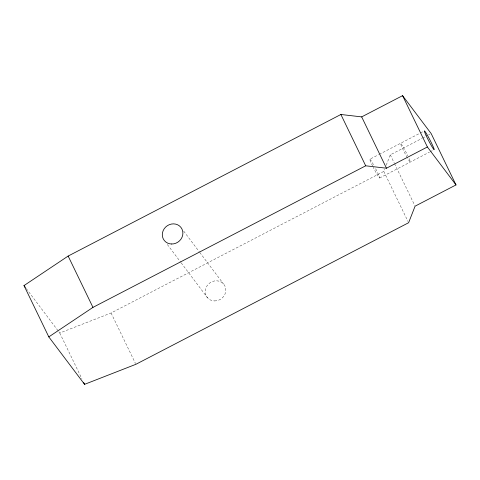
<?xml version="1.0" encoding="UTF-8"?>
<svg xmlns="http://www.w3.org/2000/svg" width="480" height="480" viewBox="0 0 480 480"><rect width="100%" height="100%" fill="white"/><g stroke="black" fill="none" stroke-linecap="round" stroke-linejoin="round"><path stroke-width="0.36" stroke-dasharray="2.4 1.8" d="M58.866 331.842L59.76 333.024L111.066 312.996L383.796 171.414L384.606 169.344M386.232 165.204L390.282 154.848L421.956 138.408M372.618 166.026A10.59 0.732 62.6 0 1 369.882 159.204L378.558 154.716M379.218 154.374L419.796 133.308M420.462 132.96L423.786 131.238M422.616 138.066L425.256 136.692M428.55 134.982L429.87 134.298M379.584 178.014L429.474 152.112M430.14 151.77L433.464 150.042M183.684 231.108L199.332 251.862M199.776 252.456L223.47 283.884M167.334 244.482L180.744 262.272M181.188 262.866L207.564 297.852M26.238 288.546L58.422 331.248M390.282 154.848L394.2 162.948M394.524 163.626L414.762 205.488M383.796 171.414L407.952 221.382M111.066 312.996L135.546 363.636M59.76 333.024L81.96 378.942M375.654 168.762A10.59 0.732 62.6 0 1 379.512 177.978A10.59 0.732 62.6 0 1 373.212 167.226M369.882 159.204A10.59 0.732 62.6 0 1 374.052 165.738M409.098 158.544A10.59 0.732 62.6 0 1 407.64 158.262M407.352 157.758A10.59 0.732 62.6 0 1 400.512 143.334A10.59 0.732 62.6 0 1 407.856 155.874M214.524 300.942A10.59 9.768 -37 0 0 224.892 286.002A10.59 9.768 -37 0 0 207.138 285.666A10.59 9.768 -37 0 0 214.524 300.942"/><path stroke-width="0.72" d="M24 285.582L68.154 256.062L340.884 114.486L361.674 116.892L402.582 95.658L431.19 133.614L456 184.926L415.092 206.166L408.606 222.732L135.876 364.308L84.57 384.342L48.81 336.9L24 285.582L25.344 287.364M48.81 336.9L92.958 307.38L365.694 165.804L386.484 168.21L427.392 146.976L456 184.926M402.582 95.658L427.392 146.976M361.674 116.892L386.484 168.21M340.884 114.486L365.694 165.804M68.154 256.062L92.958 307.38M83.592 382.32L84.57 384.342M426.09 135.456A10.59 0.732 62.6 0 0 434.13 149.694A10.59 0.732 62.6 0 0 427.656 135.726A10.59 0.732 62.6 0 0 426.09 135.456M171.606 244.008A10.59 9.768 -37 0 0 181.98 229.074A10.59 9.768 -37 0 0 164.22 228.732A10.59 9.768 -37 0 0 171.606 244.008"/></g></svg>
